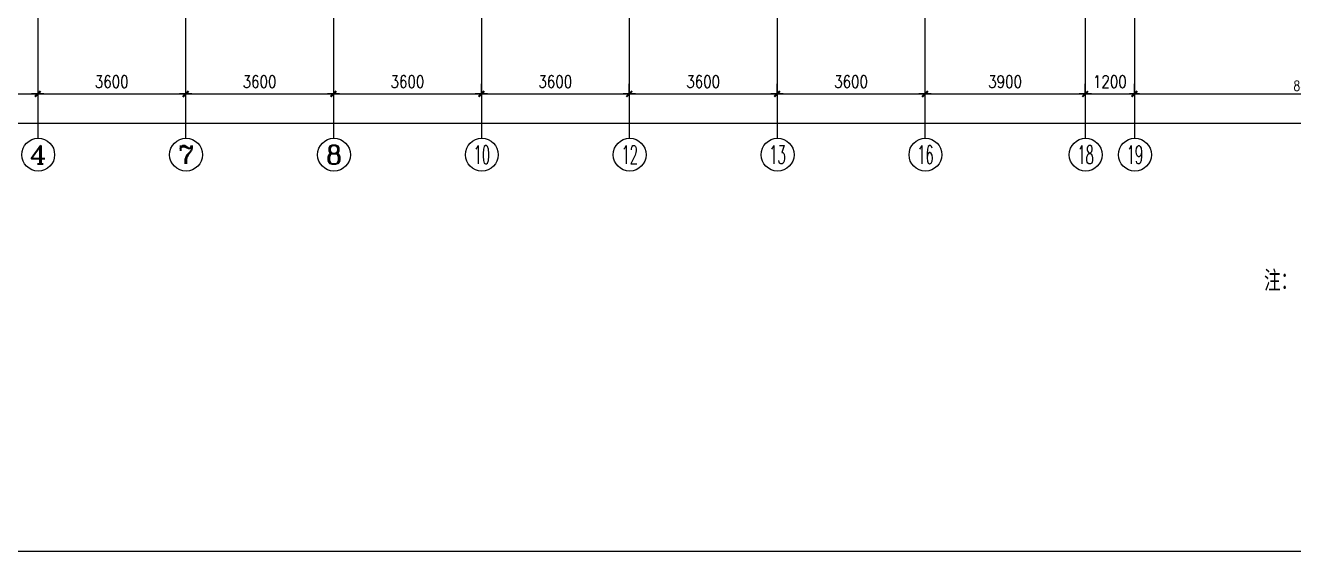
# Model space of a CAD drawing. Extents: x -170759 to 304867, y -311201 to 112352.
# Drawn here: x 184038 to 214914, y -195144 to -182324 of the extents above; entities that cross this region are included whole.
import ezdxf
from ezdxf.enums import TextEntityAlignment as Align

# ---------------------------------------------------------------- set-up
doc = ezdxf.new("R2010")
doc.units = 0
doc.layers.get('0').update_dxf_attribs({"linetype": 'CONTINUOUS'})
doc.layers.get('DEFPOINTS').update_dxf_attribs({"linetype": 'CONTINUOUS'})
for name, color, linetype in [('7', 8, 'CONTINUOUS'), ('AXIS_TEXT', 7, 'CONTINUOUS'), ('WAL', 20, 'CONTINUOUS')]:
    doc.layers.add(name, color=color, linetype=linetype)
doc.styles.add('_HZTXT', font='txt.shx', dxfattribs={"width": 0.8, "bigfont": 'HZTXT.shx'})
doc.styles.add('COMPLEX', font='COMPLEX')
doc.styles.add('DIM_FONT', font='SIMPLEX.shx', dxfattribs={"width": 0.8})
doc.dimstyles.new('NORMAL', dxfattribs={"dimtxt": 300, "dimasz": 1, "dimexe": 250, "dimexo": 300, "dimgap": 150, "dimtad": 1, "dimdec": 0, "dimzin": 0, "dimdsep": 46, "dimtxsty": 'DIM_FONT', "dimblk": '_DIMX', "dimblk1": '_DIMX', "dimblk2": '_DIMX', "dimsah": 1, "dimcen": 2.5, "dimclrt": 7, "dimadec": 0, "dimazin": 0, "dimtfac": 1, "dimtdec": 0, "dimtix": 1, "dimtmove": 2, "dimatfit": 3, "dimldrblk": '_DIMX', "dimfxl": 0, "dimtolj": 1, "dimtzin": 0, "dimarcsym": 0})

# ---------------------------------------------------------------- blocks, each defined once
blk = doc.blocks.new('_DIMX')
blk.add_line((-150, 0), (150, 0))
at = {"const_width": 50}
blk.add_lwpolyline([(-70, -70), (70, 70)], dxfattribs=at)
blk = doc.blocks.new('_AXISO')
blk.add_circle((0, 0), 0.5)
at = {"layer": 'AXIS_TEXT', "style": 'COMPLEX', "width": 1.041667}
blk.add_attdef('A', text='', height=0.56, dxfattribs=at).set_placement((-0.25, -0.28), (0.25, -0.28), align=Align.FIT)
blk = doc.blocks.new('*D124')
at = {"layer": 'DEFPOINTS', "color": 0}
for p in [(219439, -174852, 0), (219439, -183995), (211039, -184294, 0)]:
    blk.add_point(p, dxfattribs=at)
at = {"layer": 'WAL', "color": 0, "lineweight": -2}
for p, q in [((219439, -175092), (219439, -184195)), ((211040, -183995), (219438, -183995))]:
    blk.add_line(p, q, dxfattribs=at)
at = {"layer": 'WAL', "color": 0, "lineweight": -2, "xscale": 0.8, "yscale": 0.8, "zscale": 0.8, "rotation": 180}
blk.add_blockref('_DIMX', (211039, -183995), dxfattribs=at)
at = {"layer": 'WAL', "color": 0, "lineweight": -2, "xscale": 0.8, "yscale": 0.8, "zscale": 0.8}
blk.add_blockref('_DIMX', (219439, -183995), dxfattribs=at)
at = {"layer": 'WAL', "color": 7, "insert": (215239, -183795), "char_height": 240, "attachment_point": 5, "style": '_HZTXT'}
blk.add_mtext('\\A1;8400', dxfattribs=at)

msp = doc.modelspace()

# ---------------------------------------------------------------- linework, layer by layer
msp.add_lwpolyline([(168597.11361, -125589.75564), (267104.50552, -125589.75564), (267104.50552, -195144.17995), (168597.11361, -195144.17995)], close=True)
at = {"layer": 'WAL', "color": 4}
for p, q in [((211039.22853, -166425.44205), (211039.22853, -184857.23208)), ((195139.22853, -170996.52505, 0), (195139.22853, -183450.14844, 0)), ((191539.22853, -171116.52505), (191539.22853, -184857.23208)), ((198739.22853, -171116.52505), (198739.22853, -184857.23208)), ((184339.22853, -172616.52505), (184339.22853, -184857.23208)), ((187939.22853, -172616.52505), (187939.22853, -184857.23208)), ((202339.22853, -172676.52505), (202339.22853, -184857.23208)), ((205939.22853, -172796.52505), (205939.22853, -184857.23208)), ((209839.22853, -176996.52505), (209839.22853, -184857.23208)), ((184339.22853, -183033.81284), (184339.22853, -185075.02852)), ((187939.22853, -183033.81284), (187939.22853, -185075.02852)), ((191539.22853, -183033.81284), (191539.22853, -185075.02852)), ((195139.22853, -183033.81284), (195139.22853, -185075.02852)), ((198739.22853, -183033.81284), (198739.22853, -185075.02852)), ((202339.22853, -183033.81284), (202339.22853, -185075.02852)), ((205939.22853, -183033.81284), (205939.22853, -185075.02852)), ((209839.22853, -183033.81284), (209839.22853, -185075.02852)), ((211039.22853, -183033.81284), (211039.22853, -185075.02852))]:
    msp.add_line(p, q, dxfattribs=at)

# ---------------------------------------------------------------- block references
ref = msp.add_blockref('_AXISO', (184350.33512, -185474.87429), dxfattribs=dict(at, xscale=800, yscale=800, zscale=800))
ref.add_attrib('A', '4', dxfattribs={"layer": 'AXIS_TEXT', "height": 448, "style": 'COMPLEX', "width": 1.171875}).set_placement((184150.33512, -185698.87429), (184550.33512, -185698.87429), align=Align.FIT)
ref = msp.add_blockref('_AXISO', (187950.33512, -185474.87429), dxfattribs=dict(at, xscale=800, yscale=800, zscale=800))
ref.add_attrib('A', '7', dxfattribs={"layer": 'AXIS_TEXT', "height": 448, "style": 'COMPLEX', "width": 1.339286}).set_placement((187750.33512, -185698.87429), (188150.33512, -185698.87429), align=Align.FIT)
ref = msp.add_blockref('_AXISO', (191550.33512, -185474.87429), dxfattribs=dict(at, xscale=800, yscale=800, zscale=800))
ref.add_attrib('A', '8', dxfattribs={"layer": 'AXIS_TEXT', "height": 448, "style": 'COMPLEX', "width": 1.339286}).set_placement((191350.33512, -185698.87429), (191750.33512, -185698.87429), align=Align.FIT)
ref = msp.add_blockref('_AXISO', (195150.33512, -185474.87429), dxfattribs=dict(at, xscale=800, yscale=800, zscale=800))
ref.add_attrib('A', '10', dxfattribs={"layer": 'AXIS_TEXT', "height": 448, "style": 'COMPLEX', "width": 0.646552}).set_placement((194950.33512, -185698.87429), (195350.33512, -185698.87429), align=Align.FIT)
ref = msp.add_blockref('_AXISO', (198750.33512, -185474.87429), dxfattribs=dict(at, xscale=800, yscale=800, zscale=800))
ref.add_attrib('A', '12', dxfattribs={"layer": 'AXIS_TEXT', "height": 448, "style": 'COMPLEX', "width": 0.646552}).set_placement((198550.33512, -185698.87429), (198950.33512, -185698.87429), align=Align.FIT)
ref = msp.add_blockref('_AXISO', (202350.33512, -185474.87429), dxfattribs=dict(at, xscale=800, yscale=800, zscale=800))
ref.add_attrib('A', '13', dxfattribs={"layer": 'AXIS_TEXT', "height": 448, "style": 'COMPLEX', "width": 0.646552}).set_placement((202150.33512, -185698.87429), (202550.33512, -185698.87429), align=Align.FIT)
ref = msp.add_blockref('_AXISO', (205950.33512, -185474.87429), dxfattribs=dict(at, xscale=800, yscale=800, zscale=800))
ref.add_attrib('A', '16', dxfattribs={"layer": 'AXIS_TEXT', "height": 448, "style": 'COMPLEX', "width": 0.646552}).set_placement((205750.33512, -185698.87429), (206150.33512, -185698.87429), align=Align.FIT)
ref = msp.add_blockref('_AXISO', (209850.33512, -185474.87429), dxfattribs=dict(at, xscale=800, yscale=800, zscale=800))
ref.add_attrib('A', '18', dxfattribs={"layer": 'AXIS_TEXT', "height": 448, "style": 'COMPLEX', "width": 0.646552}).set_placement((209650.33512, -185698.87429), (210050.33512, -185698.87429), align=Align.FIT)
ref = msp.add_blockref('_AXISO', (211050.33512, -185474.87429), dxfattribs=dict(at, xscale=800, yscale=800, zscale=800))
ref.add_attrib('A', '19', dxfattribs={"layer": 'AXIS_TEXT', "height": 448, "style": 'COMPLEX', "width": 0.646552}).set_placement((210850.33512, -185698.87429), (211250.33512, -185698.87429), align=Align.FIT)

# ---------------------------------------------------------------- texts
at = {"layer": '7', "color": 4, "style": '_HZTXT', "width": 0.8}
msp.add_text('注：', height=500, dxfattribs=at).set_placement((214195.43062, -188796.19614, 0))

# ---------------------------------------------------------------- dimensions: what is measured, and where the dimension line sits
at = {"layer": 'WAL', "color": 4}
dim = msp.add_linear_dim(base=(219439.22853, -183994.72392, 0), p1=(211039.22853, -184293.75859), p2=(219439.22853, -174851.52505), dimstyle='NORMAL', override={"dimscale": 0.8, "dimgap": 100, "dimlfac": 1, "dimtxsty": '_HZTXT', "dimse1": 1, "dimtfac": 0.8}, dxfattribs=at)
dim.commit()
dim.dimension.update_dxf_attribs({"geometry": '*D124', "text_midpoint": (215239.22853, -183794.72392, 0)})
for base, p1, p2 in [((184339.22853, -183994.72392, 0), (180439.22853, -184293.75859), (184339.22853, -183994.72392)), ((187939.22853, -183994.72392, 0), (184339.22853, -183994.72392), (187939.22853, -183994.72392)), ((191539.22853, -183994.72392, 0), (187939.22853, -183994.72392), (191539.22853, -183994.72392)), ((195139.22853, -183994.72392, 0), (191539.22853, -183994.72392), (195139.22853, -184293.75859)), ((198739.22853, -183994.72392, 0), (195139.22853, -184293.75859), (198739.22853, -184293.75859)), ((202339.22853, -183994.72392, 0), (198739.22853, -184293.75859), (202339.22853, -184293.75859)), ((205939.22853, -183994.72392, 0), (202339.22853, -184293.75859), (205939.22853, -183994.72392)), ((209839.22853, -183994.72392, 0), (205939.22853, -183994.72392), (209839.22853, -184293.75859)), ((211039.22853, -183994.72392, 0), (209839.22853, -184293.75859), (211039.22853, -184293.75859)), ((257439.22853, -184703.13218, 0), (179239.22853, -184293.75859), (257439.22853, -184293.75859, 0))]:
    msp.add_linear_dim(base=base, p1=p1, p2=p2, dimstyle='NORMAL', override={"dimlfac": 1}, dxfattribs=at).render()

doc.saveas('drawing.dxf')
